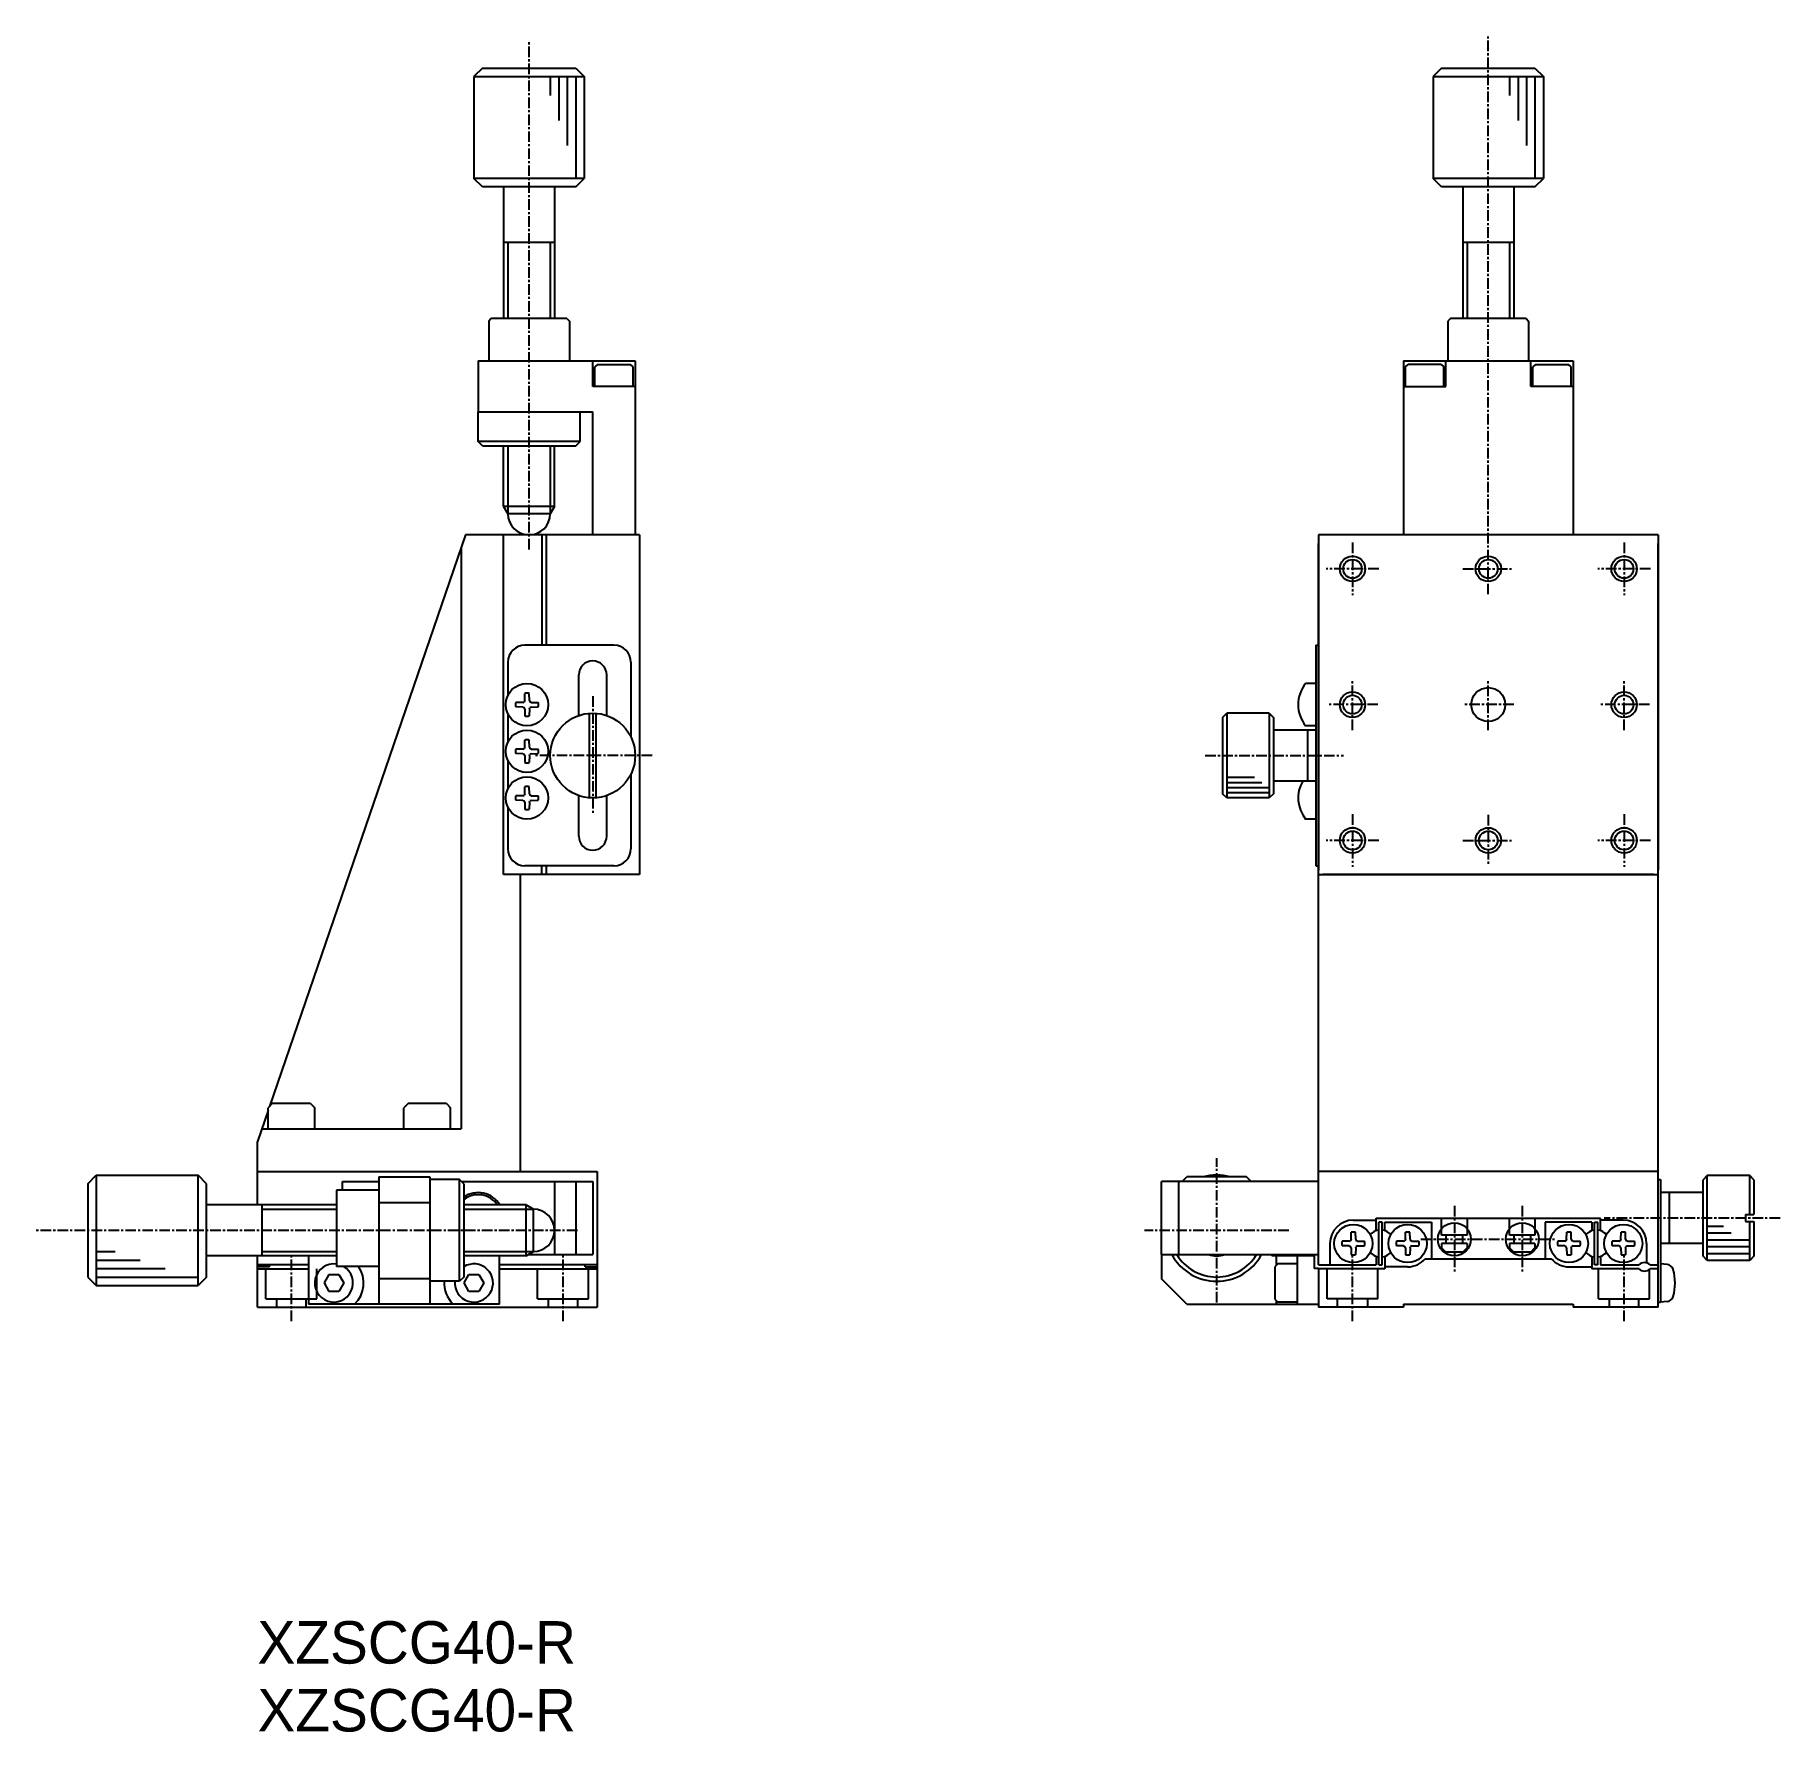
# Model space of a CAD drawing. Extents: x 142 to 348, y 53 to 253.
import ezdxf

# ---------------------------------------------------------------- set-up
doc = ezdxf.new("R2010")
doc.units = 0
doc.linetypes.add('CENTER', pattern=[2, 1.25, -0.25, 0.25, -0.25])
doc.layers.get('0').update_dxf_attribs({"linetype": 'CONTINUOUS'})
doc.layers.add('CENTER', color=1, linetype='CENTER')

msp = doc.modelspace()

# ---------------------------------------------------------------- linework, layer by layer
at = {"color": 7, "linetype": 'CONTINUOUS'}
for p, q in [((194.88, 248.69), (193.88, 247.69)), ((193.88, 247.69), (193.88, 235.69)), ((194.88, 248.69), (205.88, 248.69)), ((205.88, 248.69), (206.88, 247.69)), ((206.88, 247.69), (206.88, 235.69)), ((307.88, 248.69), (306.88, 247.69)), ((306.88, 247.69), (306.88, 235.69)), ((307.88, 248.69), (318.88, 248.69)), ((318.88, 248.69), (319.88, 247.69)), ((319.88, 247.69), (319.88, 235.69)), ((194.88, 234.69), (193.88, 235.69)), ((205.88, 234.69), (194.88, 234.69)), ((197.38, 234.69), (197.38, 219.19)), ((203.38, 234.69), (203.38, 219.19)), ((205.88, 234.69), (206.88, 235.69)), ((307.88, 234.69), (306.88, 235.69)), ((318.88, 234.69), (307.88, 234.69)), ((310.38, 234.69), (310.38, 219.19)), ((316.38, 234.69), (316.38, 219.19)), ((318.88, 234.69), (319.88, 235.69)), ((197.38, 228.19), (203.38, 228.19)), ((310.38, 228.19), (316.38, 228.19)), ((195.93, 219.19), (195.63, 218.89)), ((195.63, 218.89), (195.63, 214.19)), ((204.83, 219.19), (195.93, 219.19)), ((204.83, 219.19), (205.13, 218.89)), ((205.13, 218.89), (205.13, 214.19)), ((308.93, 219.19), (308.63, 218.89)), ((308.63, 218.89), (308.63, 214.19)), ((317.83, 219.19), (308.93, 219.19)), ((317.83, 219.19), (318.13, 218.89)), ((318.13, 218.89), (318.13, 214.19)), ((194.38, 214.19), (212.88, 214.19)), ((194.38, 214.19), (194.38, 208.19)), ((207.88, 211.19), (207.88, 214.19)), ((212.88, 214.19), (212.88, 193.69)), ((303.38, 214.19), (323.38, 214.19)), ((303.38, 214.19), (303.38, 193.69)), ((308.38, 211.19), (308.38, 214.19)), ((318.38, 211.19), (318.38, 214.19)), ((323.38, 214.19), (323.38, 193.69)), ((208.43, 213.79), (208.13, 213.49)), ((208.13, 211.19), (208.13, 213.49)), ((208.43, 213.79), (212.33, 213.79)), ((212.63, 213.49), (212.33, 213.79)), ((212.63, 211.19), (212.63, 213.49)), ((303.63, 213.49), (303.93, 213.79)), ((303.63, 211.19), (303.63, 213.49)), ((307.83, 213.79), (303.93, 213.79)), ((307.83, 213.79), (308.13, 213.49)), ((308.13, 211.19), (308.13, 213.49)), ((318.93, 213.79), (318.63, 213.49)), ((318.63, 211.19), (318.63, 213.49)), ((318.93, 213.79), (322.83, 213.79)), ((323.13, 213.49), (322.83, 213.79)), ((323.13, 211.19), (323.13, 213.49)), ((212.88, 211.19), (207.88, 211.19)), ((303.38, 211.19), (308.38, 211.19)), ((323.38, 211.19), (318.38, 211.19)), ((194.38, 208.19), (207.88, 208.19)), ((194.38, 204.69), (194.38, 208.19)), ((206.38, 204.69), (206.38, 208.19)), ((207.88, 193.69), (207.88, 208.19)), ((194.88, 204.19), (194.38, 204.69)), ((194.88, 204.19), (205.88, 204.19)), ((197.38, 197.05), (197.38, 204.19)), ((203.38, 197.05), (203.38, 204.19)), ((205.88, 204.19), (206.38, 204.69)), ((197.38, 197.05), (197.88, 196.19)), ((203.38, 197.05), (197.38, 197.05)), ((202.88, 196.19), (197.88, 196.19)), ((203.38, 197.05), (202.88, 196.19)), ((192.88, 193.69), (169.79, 126.35)), ((213.38, 193.69), (192.88, 193.69)), ((197.38, 153.69), (197.38, 193.69)), ((201.88, 193.69), (201.88, 180.69)), ((202.38, 193.69), (202.38, 180.69)), ((213.38, 193.69), (213.38, 153.69)), ((293.38, 193.69), (293.38, 154.19)), ((333.38, 193.69), (293.38, 193.69)), ((333.38, 193.69), (333.38, 154.19)), ((192.38, 192.23), (192.38, 123.69)), ((293.38, 118.69), (293.38, 192.69)), ((333.38, 118.69), (333.38, 192.69)), ((210.38, 180.69), (199.88, 180.69)), ((293.08, 180.69), (293.38, 180.69)), ((293.08, 180.69), (293.08, 154.69)), ((197.88, 178.69), (197.88, 174.78)), ((206.23, 172.33), (206.23, 177.19)), ((209.53, 172.47), (209.53, 177.19)), ((212.38, 178.69), (212.38, 169.87)), ((199.86, 174.19), (199.87, 175.01)), ((200.41, 174.19), (200.39, 175.01)), ((293.08, 176.19), (291.86, 176.19)), ((199.65, 173.96), (198.81, 173.95)), ((199.65, 173.41), (198.81, 173.43)), ((199.65, 173.96), (199.78, 174.02)), ((199.65, 173.41), (199.78, 173.35)), ((199.86, 174.19), (199.78, 174.02)), ((199.86, 173.19), (199.78, 173.35)), ((199.86, 173.19), (199.87, 172.36)), ((200.41, 173.19), (200.39, 172.36)), ((200.41, 174.19), (200.48, 174.02)), ((200.41, 173.19), (200.48, 173.35)), ((200.61, 173.96), (200.48, 174.02)), ((200.61, 173.41), (200.48, 173.35)), ((200.61, 173.96), (201.46, 173.95)), ((200.61, 173.41), (201.46, 173.43)), ((197.88, 172.6), (197.88, 169.28)), ((207.48, 162.7), (207.48, 172.67)), ((208.28, 162.7), (208.28, 172.67)), ((282.08, 172.19), (282.58, 172.69)), ((282.08, 172.19), (282.08, 163.19)), ((287.58, 172.69), (282.58, 172.69)), ((287.58, 172.69), (288.08, 172.19)), ((288.08, 172.19), (288.08, 163.19)), ((293.08, 170.69), (288.08, 170.69)), ((293.08, 171.19), (291.86, 171.19)), ((292.08, 170.69), (292.08, 164.69)), ((199.86, 168.69), (199.78, 168.52)), ((199.86, 168.69), (199.87, 169.51)), ((200.41, 168.69), (200.39, 169.51)), ((200.41, 168.69), (200.48, 168.52)), ((197.88, 167.1), (197.88, 163.78)), ((199.65, 168.46), (198.81, 168.45)), ((199.65, 167.91), (198.81, 167.93)), ((199.65, 168.46), (199.78, 168.52)), ((199.65, 167.91), (199.78, 167.85)), ((199.86, 167.69), (199.78, 167.85)), ((199.86, 167.69), (199.87, 166.86)), ((200.41, 167.69), (200.39, 166.86)), ((200.41, 167.69), (200.48, 167.85)), ((200.61, 168.46), (200.48, 168.52)), ((200.61, 167.91), (200.48, 167.85)), ((200.61, 168.46), (201.46, 168.45)), ((200.61, 167.91), (201.46, 167.93)), ((212.38, 165.51), (212.38, 156.69)), ((293.08, 164.69), (288.08, 164.69)), ((199.65, 162.96), (198.81, 162.95)), ((199.65, 162.41), (198.81, 162.43)), ((199.65, 162.96), (199.78, 163.02)), ((199.86, 163.19), (199.78, 163.02)), ((199.86, 163.19), (199.87, 164.01)), ((200.41, 163.19), (200.39, 164.01)), ((200.41, 163.19), (200.48, 163.02)), ((200.61, 162.96), (200.48, 163.02)), ((200.61, 162.96), (201.46, 162.95)), ((200.61, 162.41), (201.46, 162.43)), ((206.23, 158.19), (206.23, 163.04)), ((209.53, 158.19), (209.53, 162.9)), ((282.58, 162.69), (282.08, 163.19)), ((287.58, 162.69), (282.58, 162.69)), ((288.08, 163.19), (287.58, 162.69)), ((197.88, 161.6), (197.88, 156.69)), ((199.65, 162.41), (199.78, 162.35)), ((199.86, 162.19), (199.78, 162.35)), ((199.86, 162.19), (199.87, 161.36)), ((200.41, 162.19), (200.39, 161.36)), ((200.41, 162.19), (200.48, 162.35)), ((200.61, 162.41), (200.48, 162.35)), ((293.08, 160.19), (291.86, 160.19)), ((210.38, 154.69), (199.88, 154.69)), ((201.88, 153.69), (201.88, 154.69)), ((202.38, 154.69), (202.38, 153.69)), ((293.08, 154.69), (293.38, 154.69)), ((213.38, 153.69), (197.38, 153.69)), ((199.38, 118.69), (199.38, 153.69)), ((293.38, 153.69), (333.38, 153.69)), ((332.88, 153.69), (293.88, 153.69)), ((169.63, 125.87), (168.38, 122.23)), ((170.13, 126.69), (169.63, 126.19)), ((169.63, 123.69), (169.63, 126.19)), ((174.63, 126.69), (170.13, 126.69)), ((174.63, 126.69), (175.13, 126.19)), ((175.13, 123.69), (175.13, 126.19)), ((186.13, 126.69), (185.63, 126.19)), ((185.63, 123.69), (185.63, 126.19)), ((190.63, 126.69), (186.13, 126.69)), ((190.63, 126.69), (191.13, 126.19)), ((191.13, 123.69), (191.13, 126.19)), ((168.88, 123.69), (192.38, 123.69)), ((168.38, 118.69), (168.38, 122.23)), ((148.38, 117.24), (149.38, 118.24)), ((148.38, 117.24), (148.38, 106.24)), ((149.38, 118.24), (161.38, 118.24)), ((162.38, 117.24), (161.38, 118.24)), ((162.38, 106.24), (162.38, 117.24)), ((168.38, 114.74), (168.38, 118.69)), ((168.38, 118.69), (208.38, 118.69)), ((168.38, 118.69), (199.38, 118.69)), ((178.38, 116.49), (178.38, 117.49)), ((178.38, 117.49), (182.68, 117.49)), ((182.68, 118.04), (182.68, 103.04)), ((182.68, 118.04), (188.68, 118.04)), ((188.68, 118.04), (188.68, 103.04)), ((192.18, 117.74), (188.68, 117.74)), ((192.68, 117.24), (192.18, 117.74)), ((192.43, 117.49), (207.88, 117.49)), ((192.68, 117.24), (192.68, 106.24)), ((203.38, 117.49), (203.38, 108.89)), ((205.88, 117.49), (205.88, 108.89)), ((207.88, 117.49), (207.88, 108.89)), ((208.38, 118.69), (208.38, 102.69)), ((274.88, 108.89), (274.88, 117.49)), ((293.38, 117.49), (274.88, 117.49)), ((276.88, 117.49), (276.88, 108.89)), ((277.33, 117.49), (277.88, 118.04)), ((284.88, 118.04), (277.88, 118.04)), ((285.43, 117.49), (284.88, 118.04)), ((293.38, 107.69), (293.38, 118.69)), ((333.38, 118.69), (293.38, 118.69)), ((333.38, 118.69), (293.38, 118.69)), ((333.38, 102.69), (333.38, 118.69)), ((333.38, 117.74), (333.68, 117.74)), ((333.68, 117.74), (333.68, 103.24)), ((339.18, 118.19), (338.68, 117.69)), ((338.68, 108.69), (338.68, 117.69)), ((344.18, 118.19), (339.18, 118.19)), ((344.68, 117.69), (344.18, 118.19)), ((344.68, 117.69), (344.68, 113.59)), ((177.68, 116.49), (177.68, 107.49)), ((182.68, 116.49), (177.68, 116.49)), ((338.68, 116.19), (333.68, 116.19)), ((334.68, 116.19), (334.68, 110.19)), ((177.68, 114.74), (162.38, 114.74)), ((168.88, 114.74), (168.88, 108.74)), ((182.68, 115.04), (188.68, 115.04)), ((200.02, 114.74), (192.68, 114.74)), ((200.02, 114.74), (200.88, 114.24)), ((200.02, 108.74), (200.02, 114.74)), ((200.88, 109.24), (200.88, 114.24)), ((300.18, 113.19), (326.58, 113.19)), ((300.18, 111.74), (300.18, 113.19)), ((307.88, 111.19), (307.88, 113.19)), ((310.88, 113.19), (310.88, 111.19)), ((315.88, 111.19), (315.88, 113.19)), ((318.88, 113.19), (318.88, 111.19)), ((326.58, 111.74), (326.58, 113.19)), ((343.68, 113.59), (344.68, 113.59)), ((343.68, 113.59), (343.68, 112.79)), ((297.21, 110.69), (297.22, 111.51)), ((297.48, 112.94), (300.18, 112.94)), ((297.76, 110.69), (297.74, 111.51)), ((300.18, 111.74), (299.89, 111.57)), ((300.88, 112.69), (300.48, 112.69)), ((300.48, 107.69), (300.48, 112.69)), ((300.88, 107.69), (300.88, 112.69)), ((301.18, 112.69), (306.68, 112.69)), ((301.18, 111.74), (301.18, 112.69)), ((301.48, 111.57), (301.18, 111.74)), ((303.61, 110.69), (303.62, 111.51)), ((304.16, 110.69), (304.14, 111.51)), ((306.68, 112.69), (306.68, 108.39)), ((310.88, 111.19), (307.88, 111.19)), ((308.38, 111.19), (308.38, 110.19)), ((310.38, 110.19), (310.38, 111.19)), ((318.88, 111.19), (315.88, 111.19)), ((316.38, 111.19), (316.38, 110.19)), ((318.38, 110.19), (318.38, 111.19)), ((325.58, 112.69), (320.08, 112.69)), ((320.08, 112.69), (320.08, 108.39)), ((322.61, 110.69), (322.62, 111.51)), ((323.16, 110.69), (323.14, 111.51)), ((325.29, 111.57), (325.58, 111.74)), ((325.58, 112.69), (325.58, 111.74)), ((325.88, 112.69), (326.28, 112.69)), ((325.88, 107.69), (325.88, 112.69)), ((326.28, 107.69), (326.28, 112.69)), ((329.28, 112.94), (326.58, 112.94)), ((326.88, 111.57), (326.58, 111.74)), ((329.01, 110.69), (329.02, 111.51)), ((329.56, 110.69), (329.54, 111.51)), ((343.68, 112.79), (344.68, 112.79)), ((344.68, 112.79), (344.68, 108.69)), ((200.02, 108.74), (200.88, 109.24)), ((294.73, 110.19), (294.73, 107.69)), ((297, 110.46), (296.16, 110.45)), ((297, 109.91), (296.16, 109.93)), ((297, 110.46), (297.13, 110.52)), ((297, 109.91), (297.13, 109.85)), ((297.21, 110.69), (297.13, 110.52)), ((297.21, 109.69), (297.13, 109.85)), ((297.21, 109.69), (297.22, 108.86)), ((297.76, 109.69), (297.74, 108.86)), ((297.76, 110.69), (297.83, 110.52)), ((297.76, 109.69), (297.83, 109.85)), ((297.96, 110.46), (297.83, 110.52)), ((297.96, 109.91), (297.83, 109.85)), ((297.96, 110.46), (298.81, 110.45)), ((297.96, 109.91), (298.81, 109.93)), ((303.4, 110.46), (302.56, 110.45)), ((303.4, 109.91), (302.56, 109.93)), ((303.4, 110.46), (303.53, 110.52)), ((303.4, 109.91), (303.53, 109.85)), ((303.61, 110.69), (303.53, 110.52)), ((303.61, 109.69), (303.53, 109.85)), ((303.61, 109.69), (303.62, 108.86)), ((304.16, 109.69), (304.14, 108.86)), ((304.16, 110.69), (304.23, 110.52)), ((304.16, 109.69), (304.23, 109.85)), ((304.36, 110.46), (304.23, 110.52)), ((304.36, 109.91), (304.23, 109.85)), ((304.36, 110.46), (305.21, 110.45)), ((304.36, 109.91), (305.21, 109.93)), ((310.88, 110.19), (307.88, 110.19)), ((307.88, 110.19), (307.88, 109.69)), ((308.38, 109.19), (307.88, 109.69)), ((310.38, 109.19), (308.38, 109.19)), ((310.38, 109.19), (310.88, 109.69)), ((310.88, 110.19), (310.88, 109.69)), ((318.88, 110.19), (315.88, 110.19)), ((315.88, 110.19), (315.88, 109.69)), ((316.38, 109.19), (315.88, 109.69)), ((318.38, 109.19), (316.38, 109.19)), ((318.38, 109.19), (318.88, 109.69)), ((318.88, 110.19), (318.88, 109.69)), ((322.4, 110.46), (321.56, 110.45)), ((322.4, 109.91), (321.56, 109.93)), ((322.4, 110.46), (322.53, 110.52)), ((322.4, 109.91), (322.53, 109.85)), ((322.61, 110.69), (322.53, 110.52)), ((322.61, 109.69), (322.53, 109.85)), ((322.61, 109.69), (322.62, 108.86)), ((323.16, 109.69), (323.14, 108.86)), ((323.16, 110.69), (323.23, 110.52)), ((323.16, 109.69), (323.23, 109.85)), ((323.36, 110.46), (323.23, 110.52)), ((323.36, 109.91), (323.23, 109.85)), ((323.36, 110.46), (324.21, 110.45)), ((323.36, 109.91), (324.21, 109.93)), ((328.8, 110.46), (327.96, 110.45)), ((328.8, 109.91), (327.96, 109.93)), ((328.8, 110.46), (328.93, 110.52)), ((328.8, 109.91), (328.93, 109.85)), ((329.01, 110.69), (328.93, 110.52)), ((329.01, 109.69), (328.93, 109.85)), ((329.01, 109.69), (329.02, 108.86)), ((329.56, 109.69), (329.54, 108.86)), ((329.56, 110.69), (329.63, 110.52)), ((329.56, 109.69), (329.63, 109.85)), ((329.76, 110.46), (329.63, 110.52)), ((329.76, 109.91), (329.63, 109.85)), ((329.76, 110.46), (330.61, 110.45)), ((329.76, 109.91), (330.61, 109.93)), ((332.03, 110.19), (332.03, 107.9)), ((338.68, 110.19), (333.68, 110.19)), ((177.68, 108.74), (162.38, 108.74)), ((168.38, 102.69), (168.38, 108.74)), ((174.38, 107.69), (168.38, 107.69)), ((169.78, 107.44), (168.38, 107.44)), ((168.38, 107.19), (174.38, 107.19)), ((169.78, 107.44), (169.78, 107.69)), ((174.38, 108.74), (174.38, 103.04)), ((182.68, 107.49), (177.68, 107.49)), ((200.02, 108.74), (192.68, 108.74)), ((196.88, 103.04), (196.88, 108.74)), ((208.38, 107.69), (196.88, 107.69)), ((196.88, 107.19), (208.38, 107.19)), ((200.28, 108.89), (207.88, 108.89)), ((206.98, 107.44), (206.98, 107.69)), ((206.98, 107.44), (208.38, 107.44)), ((274.88, 108.89), (293.38, 108.89)), ((274.88, 108.89), (274.88, 106.04)), ((287.88, 108.89), (287.88, 108.74)), ((292.88, 108.74), (287.88, 108.74)), ((288.58, 107.79), (288.28, 107.49)), ((288.28, 103.59), (288.28, 107.49)), ((288.38, 108.74), (288.38, 107.59)), ((290.88, 107.79), (288.58, 107.79)), ((290.88, 108.74), (290.88, 103.04)), ((290.88, 107.79), (290.88, 103.29)), ((292.88, 108.74), (292.88, 107.24)), ((293.38, 107.24), (292.88, 107.24)), ((293.38, 107.69), (300.18, 107.69)), ((293.38, 107.19), (293.38, 102.69)), ((301.18, 107.19), (293.38, 107.19)), ((299.89, 108.81), (300.18, 108.64)), ((300.18, 108.64), (300.18, 107.69)), ((300.48, 107.69), (300.88, 107.69)), ((301.48, 108.81), (301.18, 108.64)), ((301.18, 108.64), (301.18, 107.19)), ((303.88, 107.44), (301.18, 107.44)), ((305.96, 108.39), (320.8, 108.39)), ((322.88, 107.44), (325.58, 107.44)), ((325.29, 108.81), (325.58, 108.64)), ((325.58, 108.64), (325.58, 107.19)), ((331.12, 107.19), (325.58, 107.19)), ((326.28, 107.69), (325.88, 107.69)), ((326.88, 108.81), (326.58, 108.64)), ((326.58, 108.64), (326.58, 107.69)), ((326.58, 107.69), (331.12, 107.69)), ((332.44, 107.69), (333.38, 107.69)), ((333.38, 107.19), (332.44, 107.19)), ((334.46, 107.72), (333.68, 107.79)), ((339.18, 108.19), (338.68, 108.69)), ((344.18, 108.19), (339.18, 108.19)), ((344.68, 108.69), (344.18, 108.19)), ((148.38, 106.24), (149.38, 105.24)), ((149.38, 105.24), (161.38, 105.24)), ((162.38, 106.24), (161.38, 105.24)), ((176.8, 106.54), (176.23, 105.54)), ((176.23, 105.54), (176.8, 104.54)), ((176.8, 106.54), (177.96, 106.54)), ((177.96, 106.54), (178.54, 105.54)), ((178.54, 105.54), (177.96, 104.54)), ((188.68, 106.04), (182.68, 106.04)), ((192.18, 105.74), (188.68, 105.74)), ((192.68, 106.24), (192.18, 105.74)), ((192.73, 105.54), (193.3, 106.54)), ((193.3, 104.54), (192.73, 105.54)), ((193.3, 106.54), (194.46, 106.54)), ((194.46, 106.54), (195.04, 105.54)), ((195.04, 105.54), (194.46, 104.54)), ((277.88, 103.04), (274.88, 106.04)), ((196.88, 103.04), (174.38, 103.04)), ((177.96, 104.54), (176.8, 104.54)), ((194.46, 104.54), (193.3, 104.54)), ((277.88, 103.04), (293.38, 103.04)), ((288.28, 103.59), (288.58, 103.29)), ((288.38, 103.49), (288.38, 103.04)), ((290.88, 103.29), (288.58, 103.29)), ((303.38, 103.04), (323.38, 103.04)), ((303.38, 103.04), (303.38, 102.69)), ((323.38, 103.04), (323.38, 102.69)), ((333.68, 103.24), (333.38, 103.24)), ((334.46, 103.36), (333.68, 103.29)), ((168.38, 102.69), (208.38, 102.69)), ((303.38, 102.69), (293.38, 102.69)), ((333.38, 102.69), (323.38, 102.69))]:
    msp.add_line(p, q, dxfattribs=at)
at = {"color": 3, "linetype": 'CONTINUOUS'}
for p, q in [((193.88, 247.69), (206.88, 247.69)), ((202.88, 247.69), (202.88, 245.45)), ((203.88, 247.69), (203.88, 242.52)), ((204.88, 247.69), (204.88, 239.57)), ((205.88, 247.69), (205.88, 235.69)), ((306.88, 247.69), (319.88, 247.69)), ((315.88, 247.69), (315.88, 245.45)), ((316.88, 247.69), (316.88, 242.52)), ((317.88, 247.69), (317.88, 239.57)), ((318.88, 247.69), (318.88, 235.69)), ((206.88, 235.69), (193.88, 235.69)), ((319.88, 235.69), (306.88, 235.69)), ((197.88, 228.19), (197.88, 219.19)), ((202.88, 228.19), (202.88, 219.19)), ((310.88, 228.19), (310.88, 219.19)), ((315.88, 228.19), (315.88, 219.19)), ((206.38, 204.69), (194.38, 204.69)), ((197.88, 204.19), (197.88, 196.19)), ((202.88, 204.19), (202.88, 196.19)), ((282.58, 172.69), (282.58, 162.69)), ((287.58, 172.69), (287.58, 162.69)), ((285.85, 165.09), (282.58, 165.09)), ((286.72, 164.49), (282.58, 164.49)), ((287.58, 163.89), (282.58, 163.89)), ((287.58, 163.29), (282.58, 163.29)), ((149.38, 118.24), (149.38, 105.24)), ((161.38, 105.24), (161.38, 118.24)), ((192.18, 105.74), (192.18, 117.74)), ((339.18, 108.19), (339.18, 118.19)), ((344.18, 113.59), (344.18, 118.19)), ((168.88, 114.24), (177.68, 114.24)), ((192.68, 114.24), (200.88, 114.24)), ((341.09, 112.19), (339.18, 112.19)), ((342, 111.39), (339.18, 111.39)), ((344.18, 108.19), (344.18, 112.79)), ((149.38, 109.24), (151.62, 109.24)), ((168.88, 109.24), (177.68, 109.24)), ((192.68, 109.24), (200.88, 109.24)), ((344.18, 110.59), (339.18, 110.59)), ((344.18, 109.79), (339.18, 109.79)), ((344.18, 108.99), (339.18, 108.99)), ((149.38, 108.24), (154.55, 108.24)), ((149.38, 107.24), (157.5, 107.24)), ((169.38, 103.69), (169.38, 107.19)), ((175.38, 103.69), (175.38, 107.19)), ((201.38, 103.69), (201.38, 107.19)), ((207.38, 103.69), (207.38, 107.19)), ((294.38, 103.69), (294.38, 107.19)), ((300.38, 103.69), (300.38, 107.19)), ((326.38, 103.69), (326.38, 107.19)), ((332.38, 103.69), (332.38, 107.14)), ((149.38, 106.24), (161.38, 106.24)), ((169.38, 103.69), (175.38, 103.69)), ((170.63, 103.69), (170.63, 102.69)), ((174.13, 102.69), (174.13, 103.69)), ((201.38, 103.69), (207.38, 103.69)), ((202.63, 103.69), (202.63, 102.69)), ((206.13, 102.69), (206.13, 103.69)), ((300.38, 103.69), (294.38, 103.69)), ((295.63, 102.69), (295.63, 103.69)), ((299.13, 103.69), (299.13, 102.69)), ((326.38, 103.69), (332.38, 103.69)), ((327.63, 103.69), (327.63, 102.69)), ((331.13, 102.69), (331.13, 103.69))]:
    msp.add_line(p, q, dxfattribs=at)
for centre, radius in [((297.38, 189.69), 1.5), ((313.38, 189.69), 1.5), ((329.38, 189.69), 1.5), ((297.38, 173.69), 1.5), ((329.38, 173.69), 1.5), ((297.38, 157.69), 1.5), ((313.38, 157.69), 1.5), ((329.38, 157.69), 1.5), ((309.38, 110.69), 1.95), ((317.38, 110.69), 1.95)]:
    msp.add_circle(centre, radius, dxfattribs=at)
at = {"color": 7, "linetype": 'CONTINUOUS'}
for centre, radius in [((297.38, 189.69), 1.1), ((313.38, 189.69), 1.1), ((329.38, 189.69), 1.1), ((200.13, 173.69), 2.5), ((297.38, 173.69), 1.1), ((313.38, 173.69), 2), ((329.38, 173.69), 1.1), ((200.13, 168.19), 2.5), ((207.88, 167.69), 5), ((200.13, 162.69), 2.5), ((297.38, 157.69), 1.1), ((313.38, 157.69), 1.1), ((329.38, 157.69), 1.1), ((297.48, 110.19), 2.25), ((303.88, 110.19), 2.25), ((322.88, 110.19), 2.25), ((329.28, 110.19), 2.25)]:
    msp.add_circle(centre, radius, dxfattribs=at)
for centre, radius, start, end in [((200.38, 196.19), 2.5, 180, 0), ((199.88, 178.69), 2, 90, 180), ((210.38, 178.69), 2, 0, 90), ((207.88, 177.19), 1.65, 0, 180), ((200.13, 173.69), 1.35, 78.8959, 101.1041), ((294.98, 173.69), 4, 141.3178, 218.6822), ((200.13, 173.69), 1.35, 168.8959, 191.1041), ((200.13, 173.69), 1.35, 348.8959, 11.1041), ((200.13, 173.69), 1.35, 258.8959, 281.1041), ((200.13, 168.19), 1.35, 78.8959, 101.1041), ((200.13, 168.19), 1.35, 168.8959, 191.1041), ((200.13, 168.19), 1.35, 258.8959, 281.1041), ((200.13, 168.19), 1.35, 348.8959, 11.1041), ((294.98, 162.69), 4, 150, 218.6822), ((200.13, 162.69), 1.35, 168.8959, 191.1041), ((200.13, 162.69), 1.35, 78.8959, 101.1041), ((200.13, 162.69), 1.35, 348.8959, 11.1041), ((200.13, 162.69), 1.35, 258.8959, 281.1041), ((199.88, 156.69), 2, 180, 270), ((207.88, 158.19), 1.65, 180, 0), ((210.38, 156.69), 2, 270, 0), ((281.38, 111.74), 6.5, 75.75, 104.25), ((194.38, 113.19), 3, 31.1089, 124.5181), ((194.38, 113.19), 2.75, 34.3076, 128.1835), ((200.88, 111.74), 2.5, 270, 90), ((297.48, 110.19), 2.75, 90, 180), ((297.48, 110.19), 1.35, 78.8959, 101.1041), ((300.68, 110.19), 1.59, 97.2376, 139.2569), ((300.8, 110.07), 1.75, 121.3783, 138.8581), ((300.68, 110.19), 1.59, 40.7431, 82.7624), ((300.57, 110.07), 1.75, 41.1419, 58.6217), ((303.88, 110.19), 1.35, 78.8959, 101.1041), ((322.88, 110.19), 1.35, 78.8959, 101.1041), ((326.08, 110.19), 1.59, 97.2376, 139.2569), ((326.2, 110.07), 1.75, 121.3783, 138.8581), ((326.08, 110.19), 1.59, 40.7431, 82.7624), ((325.97, 110.07), 1.75, 41.1419, 58.6217), ((329.28, 110.19), 1.35, 78.8959, 101.1041), ((329.28, 110.19), 2.75, 0, 90), ((297.48, 110.19), 1.35, 168.8959, 191.1041), ((297.48, 110.19), 1.35, 348.8959, 11.1041), ((300.8, 110.3), 1.75, 221.1419, 238.6217), ((300.68, 110.19), 1.59, 220.7431, 262.7624), ((300.68, 110.19), 1.59, 277.2376, 319.2569), ((300.57, 110.3), 1.75, 301.3783, 318.8581), ((303.88, 110.19), 1.35, 168.8959, 191.1041), ((303.88, 110.19), 1.35, 348.8959, 11.1041), ((322.88, 110.19), 1.35, 168.8959, 191.1041), ((322.88, 110.19), 1.35, 348.8959, 11.1041), ((326.2, 110.3), 1.75, 221.1419, 238.6217), ((326.08, 110.19), 1.59, 220.7431, 262.7624), ((326.08, 110.19), 1.59, 277.2376, 319.2569), ((325.97, 110.3), 1.75, 301.3783, 318.8581), ((329.28, 110.19), 1.35, 168.8959, 191.1041), ((329.28, 110.19), 1.35, 348.8959, 11.1041), ((177.38, 105.54), 2.25, 82.3377, 60.0736), ((177.38, 105.54), 3.5, 314.4153, 33.8584), ((193.88, 105.54), 2.25, 174.9003, 122.231), ((281.38, 111.74), 6, 208.3593, 331.6407), ((281.38, 111.74), 3, 251.805, 288.195), ((297.48, 110.19), 1.35, 258.8959, 281.1041), ((303.88, 110.19), 1.35, 258.8959, 281.1041), ((303.88, 110.19), 2.75, 270, 319.1148), ((322.88, 110.19), 2.75, 220.8852, 270), ((322.88, 110.19), 1.35, 258.8959, 281.1041), ((329.28, 110.19), 1.35, 258.8959, 281.1041), ((331.78, 106.94), 1, 48.5904, 131.4096), ((331.78, 107.94), 1, 228.5904, 311.4096), ((334.39, 106.92), 0.8, 15.4427, 85), ((329.38, 105.54), 6, 344.5573, 15.2816), ((193.88, 105.54), 3.5, 176.7242, 225.5847), ((334.39, 104.15), 0.8, 275, 344.5573)]:
    msp.add_arc(centre, radius, start, end, dxfattribs=at)
at = {"color": 3, "linetype": 'CONTINUOUS'}
msp.add_arc((281.38, 111.74), 5.5, 211.2104, 328.7896, dxfattribs=at)
at = {"layer": 'CENTER', "color": 1, "linetype": 'CENTER'}
for p, q in [((200.38, 191.99), (200.38, 252)), ((313.38, 186.69), (313.38, 252.61)), ((297.38, 192.79), (297.38, 186.59)), ((329.38, 192.79), (329.38, 186.59)), ((300.48, 189.69), (294.28, 189.69)), ((310.38, 189.69), (316.38, 189.69)), ((332.48, 189.69), (326.28, 189.69)), ((297.38, 170.69), (297.38, 176.69)), ((313.38, 170.69), (313.38, 176.69)), ((329.38, 170.69), (329.38, 176.69)), ((207.88, 174.69), (207.88, 160.69)), ((300.38, 173.69), (294.38, 173.69)), ((316.38, 173.69), (310.38, 173.69)), ((332.38, 173.69), (326.38, 173.69)), ((214.88, 167.69), (200.88, 167.69)), ((280.03, 167.69), (296.33, 167.69)), ((297.38, 160.79), (297.38, 154.59)), ((313.38, 160.69), (313.38, 154.69)), ((329.38, 160.79), (329.38, 154.59)), ((300.48, 157.69), (294.28, 157.69)), ((310.38, 157.69), (316.38, 157.69)), ((332.48, 157.69), (326.28, 157.69)), ((281.38, 103.24), (281.38, 120.24)), ((309.38, 114.64), (309.38, 106.74)), ((317.38, 114.64), (317.38, 106.74)), ((347.75, 113.19), (327.02, 113.19)), ((206.07, 111.74), (142.16, 111.74)), ((289.88, 111.74), (272.88, 111.74)), ((172.38, 101.04), (172.38, 108.98)), ((204.38, 101.04), (204.38, 108.98)), ((297.38, 101.04), (297.38, 108.98)), ((305.43, 110.69), (313.33, 110.69)), ((313.43, 110.69), (321.33, 110.69)), ((329.38, 101.04), (329.38, 108.98))]:
    msp.add_line(p, q, dxfattribs=at)

# ---------------------------------------------------------------- texts
at = {"color": 7, "linetype": 'CONTINUOUS'}
for p in [(168.38, 60.69), (168.38, 52.69)]:
    msp.add_text('XZSCG40-R', height=5, dxfattribs=at).set_placement(p)

doc.saveas('drawing.dxf')
